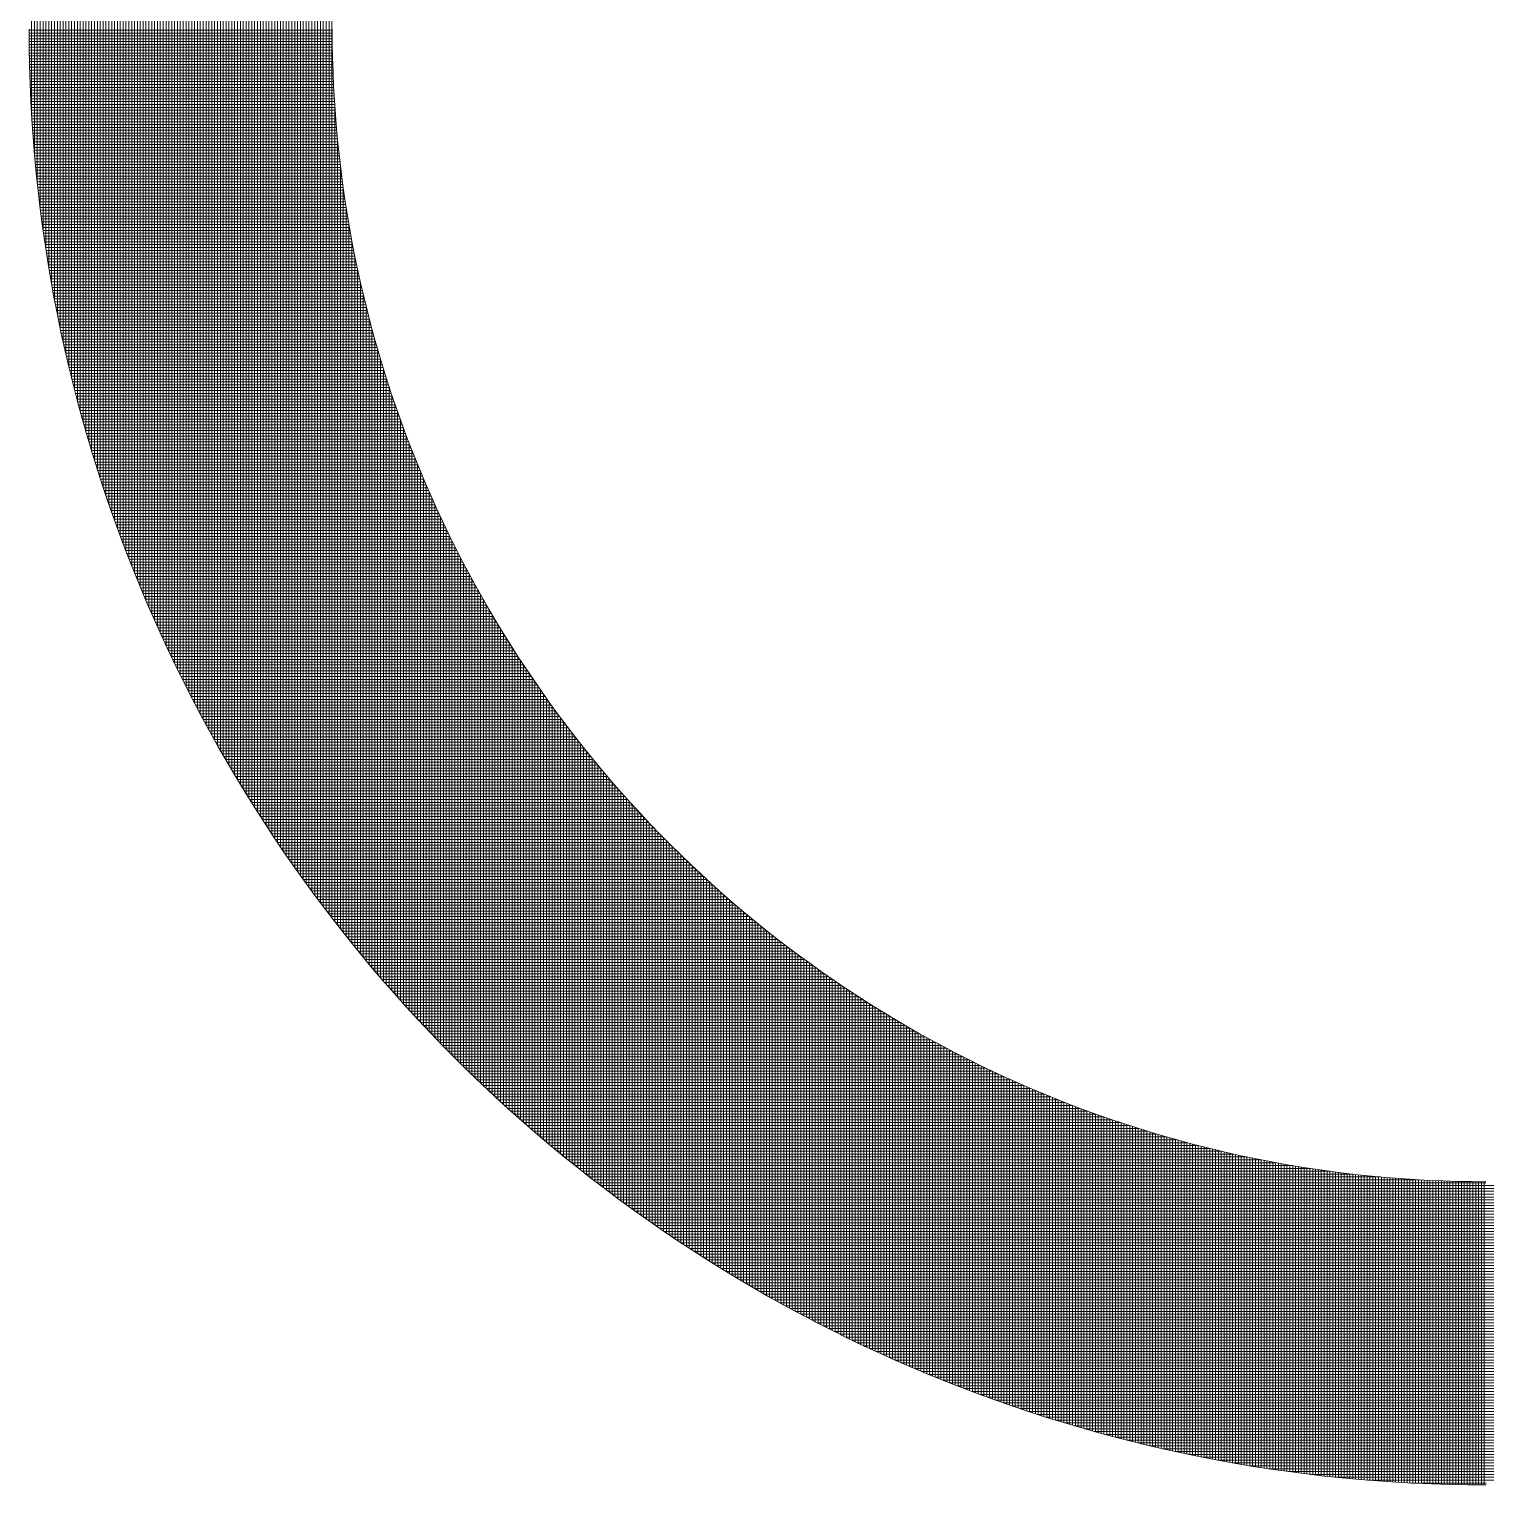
# Model space of a CAD drawing. Header units: inches. Extents: x -675 to 1187, y -924 to 1124.
# Drawn here: x -102.4 to -38.7, y -627.7 to -564.1 of the extents above; entities that cross this region are included whole.
import ezdxf

# ---------------------------------------------------------------- set-up
doc = ezdxf.new("R2010")
doc.units = ezdxf.units.IN
doc.header["$MEASUREMENT"] = 0
doc.layers.add('Base_dwg', color=8, linetype='Continuous', lineweight=9)
doc.layers.add('core and shell', color=50, linetype='Continuous', lineweight=9)

# ---------------------------------------------------------------- blocks, each defined once
blk = doc.blocks.new('Base_dwg-531197-Level 1 Copy 1')
at = {"layer": 'core and shell'}
for p, q in [((911.661, 359.831), (898.411, 359.831)), ((911.662, 359.706), (898.412, 359.706)), ((911.662, 359.581), (898.412, 359.581)), ((911.663, 359.456), (898.413, 359.456)), ((911.664, 359.331), (898.414, 359.331)), ((911.666, 359.206), (898.415, 359.206)), ((911.668, 359.081), (898.416, 359.081)), ((911.67, 358.956), (898.418, 358.956)), ((911.672, 358.831), (898.42, 358.831)), ((911.675, 358.706), (898.422, 358.706)), ((911.678, 358.581), (898.424, 358.581)), ((911.681, 358.456), (898.427, 358.456)), ((911.685, 358.331), (898.43, 358.331)), ((911.689, 358.206), (898.433, 358.206)), ((911.693, 358.081), (898.437, 358.081)), ((911.698, 357.956), (898.44, 357.956)), ((911.703, 357.831), (898.444, 357.831)), ((911.708, 357.706), (898.448, 357.706)), ((911.714, 357.581), (898.453, 357.581)), ((911.719, 357.456), (898.457, 357.456)), ((911.726, 357.331), (898.462, 357.331)), ((911.732, 357.206), (898.467, 357.206)), ((911.739, 357.081), (898.473, 357.081)), ((911.746, 356.956), (898.478, 356.956)), ((911.753, 356.831), (898.484, 356.831)), ((911.761, 356.706), (898.49, 356.706)), ((911.769, 356.581), (898.497, 356.581)), ((911.777, 356.456), (898.503, 356.456)), ((911.786, 356.331), (898.51, 356.331)), ((911.795, 356.206), (898.517, 356.206)), ((911.804, 356.081), (898.524, 356.081)), ((911.814, 355.956), (898.532, 355.956)), ((911.77, 320.869), (911.77, 356.564)), ((911.824, 355.831), (898.54, 355.831)), ((911.834, 355.706), (898.548, 355.706)), ((911.845, 355.581), (898.556, 355.581)), ((911.855, 355.456), (898.565, 355.456)), ((911.867, 355.331), (898.574, 355.331)), ((911.878, 355.206), (898.583, 355.206)), ((911.89, 355.081), (898.592, 355.081)), ((911.902, 354.956), (898.602, 354.956)), ((911.914, 354.831), (898.612, 354.831)), ((911.927, 354.706), (898.622, 354.706)), ((911.94, 354.581), (898.632, 354.581)), ((911.954, 354.456), (898.642, 354.456)), ((911.967, 354.331), (898.653, 354.331)), ((911.981, 354.206), (898.664, 354.206)), ((911.996, 354.081), (898.676, 354.081)), ((912.01, 353.956), (898.687, 353.956)), ((912.025, 353.831), (898.699, 353.831)), ((912.04, 353.706), (898.711, 353.706)), ((912.056, 353.581), (898.723, 353.581)), ((912.072, 353.456), (898.736, 353.456)), ((912.02, 320.549), (912.02, 353.872)), ((912.088, 353.331), (898.749, 353.331)), ((912.105, 353.206), (898.762, 353.206)), ((912.121, 353.081), (898.775, 353.081)), ((912.139, 352.956), (898.789, 352.956)), ((912.156, 352.831), (898.802, 352.831)), ((912.145, 320.39), (912.145, 352.909)), ((912.174, 352.706), (898.816, 352.706)), ((912.192, 352.581), (898.831, 352.581)), ((912.211, 352.456), (898.845, 352.456)), ((912.229, 352.331), (898.86, 352.331)), ((912.248, 352.206), (898.875, 352.206)), ((912.268, 352.081), (898.89, 352.081)), ((912.288, 351.956), (898.906, 351.956)), ((912.308, 351.831), (898.922, 351.831)), ((912.328, 351.706), (898.938, 351.706)), ((912.349, 351.581), (898.954, 351.581)), ((912.27, 320.233), (912.27, 352.066)), ((912.37, 351.456), (898.971, 351.456)), ((912.391, 351.331), (898.988, 351.331)), ((912.413, 351.206), (899.005, 351.206)), ((912.435, 351.081), (899.022, 351.081)), ((912.457, 350.956), (899.039, 350.956)), ((912.48, 350.831), (899.057, 350.831)), ((912.503, 350.706), (899.075, 350.706)), ((912.526, 350.581), (899.094, 350.581)), ((912.55, 350.456), (899.112, 350.456)), ((912.574, 350.331), (899.131, 350.331)), ((912.52, 319.921), (912.52, 350.612)), ((912.598, 350.206), (899.15, 350.206)), ((912.622, 350.081), (899.17, 350.081)), ((912.647, 349.956), (899.189, 349.956)), ((912.673, 349.831), (899.209, 349.831)), ((912.698, 349.706), (899.229, 349.706)), ((912.645, 319.767), (912.645, 349.967)), ((912.724, 349.581), (899.249, 349.581)), ((912.777, 349.331), (899.291, 349.331)), ((912.804, 349.206), (899.312, 349.206)), ((912.831, 349.081), (899.334, 349.081)), ((912.859, 348.956), (899.355, 348.956)), ((912.77, 319.613), (912.77, 349.363)), ((912.887, 348.831), (899.377, 348.831)), ((912.915, 348.706), (899.399, 348.706)), ((912.944, 348.581), (899.422, 348.581)), ((912.972, 348.456), (899.444, 348.456)), ((913.002, 348.331), (899.467, 348.331)), ((913.031, 348.206), (899.49, 348.206)), ((913.061, 348.081), (899.514, 348.081)), ((913.092, 347.956), (899.538, 347.956)), ((913.122, 347.831), (899.562, 347.831)), ((913.153, 347.706), (899.586, 347.706)), ((913.02, 319.309), (913.02, 348.253)), ((913.145, 319.159), (913.145, 347.738)), ((913.184, 347.581), (899.61, 347.581)), ((913.216, 347.456), (899.635, 347.456)), ((913.248, 347.331), (899.66, 347.331)), ((913.28, 347.206), (899.685, 347.206)), ((913.313, 347.081), (899.711, 347.081)), ((913.27, 319.009), (913.27, 347.245)), ((913.346, 346.956), (899.737, 346.956)), ((913.379, 346.831), (899.763, 346.831)), ((913.413, 346.706), (899.789, 346.706)), ((913.447, 346.581), (899.816, 346.581)), ((913.481, 346.456), (899.842, 346.456)), ((913.395, 318.86), (913.395, 346.772)), ((913.516, 346.331), (899.869, 346.331)), ((913.551, 346.206), (899.897, 346.206)), ((913.587, 346.081), (899.924, 346.081)), ((913.622, 345.956), (899.952, 345.956)), ((913.658, 345.831), (899.981, 345.831)), ((913.645, 318.566), (913.645, 345.877)), ((913.695, 345.706), (900.009, 345.706)), ((913.732, 345.581), (900.038, 345.581)), ((913.806, 345.331), (900.096, 345.331)), ((913.844, 345.206), (900.125, 345.206)), ((913.882, 345.081), (900.155, 345.081)), ((913.921, 344.956), (900.185, 344.956)), ((913.96, 344.831), (900.215, 344.831)), ((913.999, 344.706), (900.246, 344.706)), ((914.039, 344.581), (900.277, 344.581)), ((913.895, 318.275), (913.895, 345.04)), ((914.02, 318.13), (914.02, 344.64)), ((914.079, 344.456), (900.308, 344.456)), ((914.119, 344.331), (900.339, 344.331)), ((914.16, 344.206), (900.371, 344.206)), ((914.201, 344.081), (900.403, 344.081)), ((914.243, 343.956), (900.435, 343.956)), ((914.145, 317.987), (914.145, 344.252)), ((914.27, 317.845), (914.27, 343.874)), ((914.284, 343.831), (900.467, 343.831)), ((914.327, 343.706), (900.5, 343.706)), ((914.369, 343.581), (900.533, 343.581)), ((914.412, 343.456), (900.566, 343.456)), ((914.455, 343.331), (900.6, 343.331)), ((914.499, 343.206), (900.634, 343.206)), ((914.543, 343.081), (900.668, 343.081)), ((914.587, 342.956), (900.702, 342.956)), ((914.632, 342.831), (900.737, 342.831)), ((914.52, 317.562), (914.52, 343.146)), ((914.645, 317.422), (914.645, 342.795)), ((914.723, 342.581), (900.807, 342.581)), ((914.815, 342.331), (900.878, 342.331)), ((914.861, 342.206), (900.914, 342.206)), ((914.908, 342.081), (900.95, 342.081)), ((914.956, 341.956), (900.987, 341.956)), ((914.895, 317.145), (914.895, 342.116)), ((915.004, 341.831), (901.023, 341.831)), ((915.052, 341.706), (901.061, 341.706)), ((915.1, 341.581), (901.098, 341.581)), ((915.149, 341.456), (901.136, 341.456)), ((915.199, 341.331), (901.174, 341.331)), ((915.02, 317.007), (915.02, 341.788)), ((915.145, 316.871), (915.145, 341.467)), ((915.248, 341.206), (901.212, 341.206)), ((915.298, 341.081), (901.25, 341.081)), ((915.349, 340.956), (901.289, 340.956)), ((915.4, 340.831), (901.328, 340.831)), ((915.451, 340.706), (901.367, 340.706)), ((915.27, 316.735), (915.27, 341.151)), ((915.395, 316.6), (915.395, 340.842)), ((915.502, 340.581), (901.407, 340.581)), ((915.554, 340.456), (901.447, 340.456)), ((915.607, 340.331), (901.487, 340.331)), ((915.66, 340.206), (901.528, 340.206)), ((915.713, 340.081), (901.568, 340.081)), ((915.52, 316.465), (915.52, 340.538)), ((915.767, 339.956), (901.61, 339.956)), ((915.821, 339.831), (901.651, 339.831)), ((915.875, 339.706), (901.693, 339.706)), ((915.93, 339.581), (901.734, 339.581)), ((915.985, 339.456), (901.777, 339.456)), ((915.77, 316.199), (915.77, 339.948)), ((915.895, 316.067), (915.895, 339.66)), ((916.041, 339.331), (901.819, 339.331)), ((916.097, 339.206), (901.862, 339.206)), ((916.153, 339.081), (901.905, 339.081)), ((916.21, 338.956), (901.948, 338.956)), ((916.267, 338.831), (901.992, 338.831)), ((916.02, 315.936), (916.02, 339.377)), ((916.145, 315.805), (916.145, 339.099)), ((916.27, 315.675), (916.27, 338.825)), ((916.325, 338.706), (902.036, 338.706)), ((916.383, 338.581), (902.08, 338.581)), ((916.441, 338.456), (902.125, 338.456)), ((916.5, 338.331), (902.17, 338.331)), ((916.56, 338.206), (902.215, 338.206)), ((916.395, 315.546), (916.395, 338.555)), ((916.52, 315.418), (916.52, 338.29)), ((916.62, 338.081), (902.26, 338.081)), ((916.68, 337.956), (902.306, 337.956)), ((916.74, 337.831), (902.352, 337.831)), ((916.801, 337.706), (902.398, 337.706)), ((916.863, 337.581), (902.445, 337.581)), ((916.645, 315.29), (916.645, 338.028)), ((916.77, 315.163), (916.77, 337.77)), ((916.895, 315.037), (916.895, 337.516)), ((916.925, 337.456), (902.492, 337.456)), ((916.987, 337.331), (902.539, 337.331)), ((917.05, 337.206), (902.587, 337.206)), ((917.113, 337.081), (902.634, 337.081)), ((917.177, 336.956), (902.682, 336.956)), ((917.02, 314.912), (917.02, 337.265)), ((917.145, 314.787), (917.145, 337.018)), ((917.241, 336.831), (902.731, 336.831)), ((917.305, 336.706), (902.78, 336.706)), ((917.37, 336.581), (902.829, 336.581)), ((917.436, 336.456), (902.878, 336.456)), ((917.502, 336.331), (902.928, 336.331)), ((917.27, 314.663), (917.27, 336.774)), ((917.395, 314.539), (917.395, 336.534)), ((917.52, 314.417), (917.52, 336.296)), ((917.568, 336.206), (902.978, 336.206)), ((917.635, 336.081), (903.028, 336.081)), ((917.702, 335.956), (903.078, 335.956)), ((917.838, 335.706), (903.18, 335.706)), ((917.906, 335.581), (903.232, 335.581)), ((917.645, 314.295), (917.645, 336.062)), ((917.895, 314.052), (917.895, 335.601)), ((917.975, 335.456), (903.284, 335.456)), ((918.045, 335.331), (903.336, 335.331)), ((918.115, 335.206), (903.388, 335.206)), ((918.185, 335.081), (903.441, 335.081)), ((918.256, 334.956), (903.494, 334.956)), ((918.02, 313.932), (918.02, 335.375)), ((918.145, 313.813), (918.145, 335.152)), ((918.327, 334.831), (903.547, 334.831)), ((918.399, 334.706), (903.601, 334.706)), ((918.472, 334.581), (903.655, 334.581)), ((918.544, 334.456), (903.709, 334.456)), ((918.618, 334.331), (903.764, 334.331)), ((918.27, 313.694), (918.27, 334.932)), ((918.692, 334.206), (903.819, 334.206)), ((918.766, 334.081), (903.874, 334.081)), ((918.841, 333.956), (903.93, 333.956)), ((918.916, 333.831), (903.986, 333.831)), ((918.992, 333.706), (904.042, 333.706)), ((918.645, 313.342), (918.645, 334.285)), ((918.77, 313.225), (918.77, 334.074)), ((918.895, 313.11), (918.895, 333.866)), ((919.068, 333.581), (904.098, 333.581)), ((919.222, 333.331), (904.213, 333.331)), ((919.378, 333.081), (904.328, 333.081)), ((919.02, 312.995), (919.02, 333.659)), ((919.27, 312.766), (919.27, 333.253)), ((919.395, 312.653), (919.395, 333.054)), ((919.457, 332.956), (904.386, 332.956)), ((919.536, 332.831), (904.445, 332.831)), ((919.616, 332.706), (904.504, 332.706)), ((919.696, 332.581), (904.563, 332.581)), ((919.777, 332.456), (904.622, 332.456)), ((919.52, 312.541), (919.52, 332.856)), ((919.645, 312.429), (919.645, 332.66)), ((919.77, 312.317), (919.77, 332.467)), ((919.858, 332.331), (904.682, 332.331)), ((919.94, 332.206), (904.742, 332.206)), ((920.105, 331.956), (904.864, 331.956)), ((920.189, 331.831), (904.925, 331.831)), ((920.145, 311.987), (920.145, 331.897)), ((920.358, 331.581), (905.048, 331.581)), ((920.443, 331.456), (905.111, 331.456)), ((920.528, 331.331), (905.173, 331.331)), ((920.615, 331.206), (905.236, 331.206)), ((920.395, 311.769), (920.395, 331.526)), ((920.52, 311.661), (920.52, 331.343)), ((920.645, 311.554), (920.645, 331.162)), ((920.701, 331.081), (905.299, 331.081)), ((920.789, 330.956), (905.363, 330.956)), ((920.877, 330.831), (905.427, 330.831)), ((920.965, 330.706), (905.491, 330.706)), ((921.054, 330.581), (905.556, 330.581)), ((920.77, 311.447), (920.77, 330.983)), ((920.895, 311.341), (920.895, 330.805)), ((921.02, 311.235), (921.02, 330.629)), ((921.234, 330.331), (905.686, 330.331)), ((921.325, 330.206), (905.752, 330.206)), ((921.416, 330.081), (905.818, 330.081)), ((921.508, 329.956), (905.885, 329.956)), ((921.27, 311.025), (921.27, 330.282)), ((921.395, 310.921), (921.395, 330.11)), ((921.52, 310.818), (921.52, 329.94)), ((921.601, 329.831), (905.951, 329.831)), ((921.788, 329.581), (906.086, 329.581)), ((921.882, 329.456), (906.154, 329.456)), ((921.977, 329.331), (906.222, 329.331)), ((921.645, 310.715), (921.645, 329.772)), ((921.77, 310.613), (921.77, 329.605)), ((921.895, 310.511), (921.895, 329.439)), ((922.02, 310.409), (922.02, 329.275)), ((922.073, 329.206), (906.291, 329.206)), ((922.169, 329.081), (906.36, 329.081)), ((922.363, 328.831), (906.499, 328.831)), ((922.462, 328.706), (906.569, 328.706)), ((922.56, 328.581), (906.639, 328.581)), ((922.145, 310.308), (922.145, 329.112)), ((922.395, 310.108), (922.395, 328.791)), ((922.52, 310.009), (922.52, 328.632)), ((922.66, 328.456), (906.71, 328.456)), ((922.76, 328.331), (906.781, 328.331)), ((922.86, 328.206), (906.853, 328.206)), ((922.962, 328.081), (906.924, 328.081)), ((923.064, 327.956), (906.997, 327.956)), ((922.645, 309.91), (922.645, 328.475)), ((922.77, 309.812), (922.77, 328.318)), ((922.895, 309.714), (922.895, 328.163)), ((923.02, 309.617), (923.02, 328.01)), ((923.167, 327.831), (907.069, 327.831)), ((923.374, 327.581), (907.216, 327.581)), ((923.479, 327.456), (907.29, 327.456)), ((923.584, 327.331), (907.364, 327.331)), ((923.145, 309.52), (923.145, 327.857)), ((923.52, 309.233), (923.52, 327.407)), ((923.69, 327.206), (907.439, 327.206)), ((923.797, 327.081), (907.514, 327.081)), ((923.905, 326.956), (907.589, 326.956)), ((924.013, 326.831), (907.665, 326.831)), ((924.122, 326.706), (907.741, 326.706)), ((923.645, 309.138), (923.645, 327.259)), ((923.77, 309.043), (923.77, 327.113)), ((923.895, 308.949), (923.895, 326.967)), ((924.02, 308.856), (924.02, 326.823)), ((924.145, 308.763), (924.145, 326.68)), ((924.232, 326.581), (907.817, 326.581)), ((924.453, 326.331), (907.972, 326.331)), ((924.565, 326.206), (908.05, 326.206)), ((924.678, 326.081), (908.128, 326.081)), ((924.27, 308.671), (924.27, 326.538)), ((924.52, 308.487), (924.52, 326.257)), ((924.645, 308.396), (924.645, 326.118)), ((924.792, 325.956), (908.206, 325.956)), ((924.906, 325.831), (908.285, 325.831)), ((925.137, 325.581), (908.444, 325.581)), ((925.253, 325.456), (908.525, 325.456)), ((924.77, 308.306), (924.77, 325.98)), ((924.895, 308.216), (924.895, 325.843)), ((925.145, 308.037), (925.145, 325.572)), ((925.27, 307.948), (925.27, 325.438)), ((925.37, 325.331), (908.605, 325.331)), ((925.489, 325.206), (908.686, 325.206)), ((925.727, 324.956), (908.849, 324.956)), ((925.848, 324.831), (908.932, 324.831)), ((925.395, 307.86), (925.395, 325.305)), ((925.52, 307.772), (925.52, 325.173)), ((925.645, 307.685), (925.645, 325.042)), ((925.77, 307.598), (925.77, 324.912)), ((925.895, 307.511), (925.895, 324.783)), ((925.969, 324.706), (909.014, 324.706)), ((926.092, 324.581), (909.098, 324.581)), ((926.215, 324.456), (909.181, 324.456)), ((926.339, 324.331), (909.265, 324.331)), ((926.464, 324.206), (909.35, 324.206)), ((926.02, 307.425), (926.02, 324.654)), ((926.145, 307.339), (926.145, 324.527)), ((926.27, 307.254), (926.27, 324.401)), ((926.395, 307.17), (926.395, 324.275)), ((926.59, 324.081), (909.434, 324.081)), ((926.844, 323.831), (909.605, 323.831)), ((926.972, 323.706), (909.692, 323.706)), ((927.102, 323.581), (909.778, 323.581)), ((926.645, 307.001), (926.645, 324.026)), ((926.77, 306.918), (926.77, 323.903)), ((927.02, 306.752), (927.02, 323.66)), ((927.145, 306.67), (927.145, 323.54)), ((927.232, 323.456), (909.865, 323.456)), ((927.363, 323.331), (909.953, 323.331)), ((927.496, 323.206), (910.041, 323.206)), ((927.629, 323.081), (910.129, 323.081)), ((927.763, 322.956), (910.218, 322.956)), ((927.27, 306.588), (927.27, 323.42)), ((927.395, 306.507), (927.395, 323.301)), ((927.52, 306.426), (927.52, 323.183)), ((927.645, 306.346), (927.645, 323.066)), ((927.77, 306.265), (927.77, 322.95)), ((928.171, 322.581), (910.487, 322.581)), ((928.31, 322.456), (910.578, 322.456)), ((928.449, 322.331), (910.669, 322.331)), ((928.589, 322.206), (910.76, 322.206)), ((928.02, 306.106), (928.02, 322.719)), ((928.145, 306.028), (928.145, 322.605)), ((928.27, 305.949), (928.27, 322.492)), ((928.395, 305.871), (928.395, 322.379)), ((928.52, 305.793), (928.52, 322.268)), ((928.73, 322.081), (910.852, 322.081)), ((928.873, 321.956), (910.945, 321.956)), ((929.161, 321.706), (911.131, 321.706)), ((929.306, 321.581), (911.225, 321.581)), ((928.645, 305.716), (928.645, 322.157)), ((928.77, 305.639), (928.77, 322.046)), ((928.895, 305.563), (928.895, 321.937)), ((929.145, 305.411), (929.145, 321.72)), ((929.27, 305.336), (929.27, 321.612)), ((929.453, 321.456), (911.32, 321.456)), ((929.601, 321.331), (911.415, 321.331)), ((929.75, 321.206), (911.51, 321.206)), ((930.052, 320.956), (911.703, 320.956)), ((929.395, 305.261), (929.395, 321.506)), ((929.52, 305.186), (929.52, 321.4)), ((929.645, 305.112), (929.645, 321.294)), ((929.77, 305.038), (929.77, 321.19)), ((930.02, 304.892), (930.02, 320.983)), ((930.205, 320.831), (911.799, 320.831)), ((930.514, 320.581), (911.995, 320.581)), ((930.67, 320.456), (912.093, 320.456)), ((930.828, 320.331), (912.192, 320.331)), ((930.145, 304.82), (930.145, 320.88)), ((930.27, 304.747), (930.27, 320.778)), ((930.395, 304.675), (930.395, 320.677)), ((930.52, 304.604), (930.52, 320.576)), ((930.645, 304.533), (930.645, 320.476)), ((930.77, 304.462), (930.77, 320.377)), ((930.987, 320.206), (912.291, 320.206)), ((931.309, 319.956), (912.492, 319.956)), ((931.472, 319.831), (912.593, 319.831)), ((931.637, 319.706), (912.694, 319.706)), ((930.895, 304.392), (930.895, 320.279)), ((931.02, 304.322), (931.02, 320.181)), ((931.27, 304.183), (931.27, 319.986)), ((931.395, 304.114), (931.395, 319.89)), ((931.52, 304.046), (931.52, 319.795)), ((931.645, 303.977), (931.645, 319.7)), ((931.803, 319.581), (912.796, 319.581)), ((932.139, 319.331), (913.002, 319.331)), ((932.309, 319.206), (913.106, 319.206)), ((932.481, 319.081), (913.21, 319.081)), ((931.77, 303.91), (931.77, 319.606)), ((931.895, 303.842), (931.895, 319.512)), ((932.02, 303.775), (932.02, 319.419)), ((932.27, 303.642), (932.27, 319.235)), ((932.395, 303.576), (932.395, 319.144)), ((932.52, 303.511), (932.52, 319.053)), ((932.654, 318.956), (913.314, 318.956)), ((932.829, 318.831), (913.42, 318.831)), ((933.184, 318.581), (913.632, 318.581)), ((933.363, 318.456), (913.739, 318.456)), ((932.645, 303.445), (932.645, 318.963)), ((932.77, 303.38), (932.77, 318.873)), ((932.895, 303.316), (932.895, 318.784)), ((933.02, 303.252), (933.02, 318.696)), ((933.145, 303.188), (933.145, 318.608)), ((933.27, 303.124), (933.27, 318.521)), ((933.395, 303.061), (933.395, 318.434)), ((933.545, 318.331), (913.846, 318.331)), ((933.728, 318.206), (913.954, 318.206)), ((933.913, 318.081), (914.063, 318.081)), ((934.099, 317.956), (914.172, 317.956)), ((934.288, 317.831), (914.282, 317.831)), ((933.52, 302.998), (933.52, 318.348)), ((933.645, 302.936), (933.645, 318.263)), ((933.77, 302.873), (933.77, 318.178)), ((933.895, 302.812), (933.895, 318.093)), ((934.02, 302.75), (934.02, 318.009)), ((934.145, 302.689), (934.145, 317.926)), ((934.27, 302.628), (934.27, 317.843)), ((934.395, 302.568), (934.395, 317.761)), ((934.67, 317.581), (914.503, 317.581)), ((934.864, 317.456), (914.615, 317.456)), ((935.061, 317.331), (914.727, 317.331)), ((935.259, 317.206), (914.84, 317.206)), ((934.52, 302.508), (934.52, 317.679)), ((934.645, 302.448), (934.645, 317.598)), ((934.77, 302.388), (934.77, 317.517)), ((935.02, 302.27), (935.02, 317.357)), ((935.145, 302.212), (935.145, 317.278)), ((935.27, 302.154), (935.27, 317.199)), ((935.395, 302.096), (935.395, 317.121)), ((935.459, 317.081), (914.953, 317.081)), ((935.661, 316.956), (915.067, 316.956)), ((935.866, 316.831), (915.181, 316.831)), ((936.073, 316.706), (915.296, 316.706)), ((936.281, 316.581), (915.412, 316.581)), ((935.52, 302.039), (935.52, 317.043)), ((935.645, 301.981), (935.645, 316.966)), ((935.77, 301.925), (935.77, 316.89)), ((935.895, 301.868), (935.895, 316.814)), ((936.02, 301.812), (936.02, 316.738)), ((936.145, 301.756), (936.145, 316.663)), ((936.27, 301.701), (936.27, 316.588)), ((936.395, 301.645), (936.395, 316.514)), ((936.493, 316.456), (915.529, 316.456)), ((936.923, 316.206), (915.763, 316.206)), ((937.362, 315.956), (916, 315.956)), ((936.52, 301.591), (936.52, 316.44)), ((936.645, 301.536), (936.645, 316.367)), ((936.77, 301.482), (936.77, 316.294)), ((936.895, 301.428), (936.895, 316.222)), ((937.02, 301.374), (937.02, 316.15)), ((937.27, 301.268), (937.27, 316.008)), ((937.395, 301.215), (937.395, 315.938)), ((937.52, 301.163), (937.52, 315.868)), ((937.586, 315.831), (916.12, 315.831)), ((937.813, 315.706), (916.24, 315.706)), ((938.042, 315.581), (916.361, 315.581)), ((938.509, 315.331), (916.605, 315.331)), ((938.748, 315.206), (916.728, 315.206)), ((937.645, 301.111), (937.645, 315.799)), ((937.77, 301.059), (937.77, 315.73)), ((937.895, 301.008), (937.895, 315.661)), ((938.145, 300.906), (938.145, 315.526)), ((938.395, 300.805), (938.395, 315.392)), ((938.52, 300.755), (938.52, 315.326)), ((938.989, 315.081), (916.851, 315.081)), ((939.234, 314.956), (916.976, 314.956)), ((939.481, 314.831), (917.101, 314.831)), ((939.733, 314.706), (917.226, 314.706)), ((939.988, 314.581), (917.353, 314.581)), ((938.77, 300.656), (938.77, 315.195)), ((938.895, 300.607), (938.895, 315.13)), ((939.02, 300.559), (939.02, 315.065)), ((939.145, 300.51), (939.145, 315.001)), ((939.27, 300.462), (939.27, 314.938)), ((939.395, 300.415), (939.395, 314.875)), ((939.52, 300.367), (939.52, 314.812)), ((939.645, 300.32), (939.645, 314.75)), ((939.77, 300.273), (939.77, 314.688)), ((939.895, 300.227), (939.895, 314.627)), ((940.02, 300.18), (940.02, 314.566)), ((940.246, 314.456), (917.48, 314.456)), ((940.509, 314.331), (917.607, 314.331)), ((941.046, 314.081), (917.865, 314.081)), ((941.321, 313.956), (917.995, 313.956)), ((940.145, 300.134), (940.145, 314.505)), ((940.27, 300.089), (940.27, 314.445)), ((940.395, 300.043), (940.395, 314.385)), ((940.52, 299.998), (940.52, 314.326)), ((940.645, 299.954), (940.645, 314.267)), ((940.895, 299.865), (940.895, 314.151)), ((941.02, 299.821), (941.02, 314.093)), ((941.145, 299.777), (941.145, 314.036)), ((941.27, 299.734), (941.27, 313.979)), ((941.6, 313.831), (918.126, 313.831)), ((941.884, 313.706), (918.257, 313.706)), ((941.395, 299.691), (941.395, 313.923)), ((941.52, 299.648), (941.52, 313.867)), ((941.645, 299.606), (941.645, 313.811)), ((941.77, 299.564), (941.77, 313.756)), ((941.895, 299.522), (941.895, 313.702)), ((942.02, 299.48), (942.02, 313.647)), ((942.145, 299.439), (942.145, 313.593)), ((942.27, 299.398), (942.27, 313.54)), ((942.395, 299.357), (942.395, 313.487)), ((942.52, 299.317), (942.52, 313.434)), ((942.645, 299.277), (942.645, 313.382)), ((943.071, 313.206), (918.791, 313.206)), ((943.381, 313.081), (918.926, 313.081)), ((943.698, 312.956), (919.062, 312.956)), ((944.351, 312.706), (919.337, 312.706)), ((942.895, 299.197), (942.895, 313.278)), ((943.02, 299.158), (943.02, 313.227)), ((943.145, 299.119), (943.145, 313.176)), ((943.395, 299.042), (943.395, 313.076)), ((943.52, 299.004), (943.52, 313.026)), ((943.645, 298.966), (943.645, 312.977)), ((943.77, 298.928), (943.77, 312.928)), ((943.895, 298.891), (943.895, 312.88)), ((944.145, 298.817), (944.145, 312.784)), ((944.27, 298.781), (944.27, 312.737)), ((944.395, 298.744), (944.395, 312.69)), ((944.688, 312.581), (919.475, 312.581)), ((945.033, 312.456), (919.614, 312.456)), ((945.385, 312.331), (919.754, 312.331)), ((946.117, 312.081), (920.037, 312.081)), ((944.52, 298.709), (944.52, 312.643)), ((944.645, 298.673), (944.645, 312.597)), ((944.77, 298.638), (944.77, 312.551)), ((944.895, 298.602), (944.895, 312.506)), ((945.02, 298.568), (945.02, 312.461)), ((945.145, 298.533), (945.145, 312.416)), ((945.27, 298.499), (945.27, 312.372)), ((945.395, 298.465), (945.395, 312.328)), ((945.52, 298.431), (945.52, 312.284)), ((945.645, 298.398), (945.645, 312.241)), ((945.77, 298.364), (945.77, 312.198)), ((946.02, 298.299), (946.02, 312.114)), ((946.145, 298.266), (946.145, 312.072)), ((946.27, 298.234), (946.27, 312.031)), ((946.498, 311.956), (920.18, 311.956)), ((946.888, 311.831), (920.323, 311.831)), ((947.291, 311.706), (920.468, 311.706)), ((947.705, 311.581), (920.613, 311.581)), ((948.134, 311.456), (920.759, 311.456)), ((946.395, 298.202), (946.395, 311.99)), ((946.52, 298.171), (946.52, 311.949)), ((946.645, 298.14), (946.645, 311.909)), ((946.77, 298.109), (946.77, 311.869)), ((946.895, 298.078), (946.895, 311.829)), ((947.02, 298.047), (947.02, 311.79)), ((947.145, 298.017), (947.145, 311.751)), ((947.27, 297.987), (947.27, 311.713)), ((947.52, 297.928), (947.52, 311.637)), ((947.645, 297.899), (947.645, 311.599)), ((947.77, 297.87), (947.77, 311.562)), ((947.895, 297.841), (947.895, 311.525)), ((948.02, 297.813), (948.02, 311.489)), ((948.145, 297.785), (948.145, 311.453)), ((948.27, 297.757), (948.27, 311.417)), ((948.395, 297.729), (948.395, 311.382)), ((948.577, 311.331), (920.906, 311.331)), ((949.036, 311.206), (921.054, 311.206)), ((949.513, 311.081), (921.203, 311.081)), ((950.011, 310.956), (921.353, 310.956)), ((950.531, 310.831), (921.504, 310.831)), ((948.52, 297.702), (948.52, 311.347)), ((948.645, 297.675), (948.645, 311.312)), ((948.77, 297.648), (948.77, 311.278)), ((948.895, 297.622), (948.895, 311.244)), ((949.02, 297.596), (949.02, 311.211)), ((949.145, 297.57), (949.145, 311.177)), ((949.27, 297.544), (949.27, 311.144)), ((949.395, 297.518), (949.395, 311.112)), ((949.52, 297.493), (949.52, 311.08)), ((949.645, 297.468), (949.645, 311.048)), ((949.77, 297.444), (949.77, 311.016)), ((949.895, 297.419), (949.895, 310.985)), ((950.02, 297.395), (950.02, 310.954)), ((950.145, 297.371), (950.145, 310.924)), ((950.27, 297.347), (950.27, 310.893)), ((950.395, 297.324), (950.395, 310.863)), ((950.52, 297.301), (950.52, 310.834)), ((950.645, 297.278), (950.645, 310.805)), ((950.77, 297.255), (950.77, 310.776)), ((950.895, 297.233), (950.895, 310.747)), ((951.078, 310.706), (921.656, 310.706)), ((951.654, 310.581), (921.808, 310.581)), ((952.922, 310.331), (922.117, 310.331)), ((951.02, 297.211), (951.02, 310.719)), ((951.145, 297.189), (951.145, 310.691)), ((951.27, 297.167), (951.27, 310.664)), ((951.395, 297.146), (951.395, 310.637)), ((951.52, 297.125), (951.52, 310.61)), ((951.645, 297.104), (951.645, 310.583)), ((951.77, 297.084), (951.77, 310.557)), ((951.895, 297.063), (951.895, 310.531)), ((952.02, 297.043), (952.02, 310.506)), ((952.145, 297.023), (952.145, 310.481)), ((952.395, 296.985), (952.395, 310.431)), ((952.52, 296.966), (952.52, 310.407)), ((952.645, 296.947), (952.645, 310.383)), ((952.77, 296.928), (952.77, 310.359)), ((952.895, 296.91), (952.895, 310.336)), ((953.02, 296.892), (953.02, 310.313)), ((953.145, 296.874), (953.145, 310.291)), ((953.27, 296.857), (953.27, 310.269)), ((953.395, 296.839), (953.395, 310.247)), ((953.52, 296.822), (953.52, 310.225)), ((953.645, 296.806), (953.645, 310.204)), ((953.77, 296.789), (953.77, 310.183)), ((953.895, 296.773), (953.895, 310.162)), ((954.02, 296.757), (954.02, 310.142)), ((954.145, 296.741), (954.145, 310.122)), ((954.405, 310.081), (922.429, 310.081)), ((957.48, 309.706), (922.905, 309.706)), ((959.173, 309.581), (923.066, 309.581)), ((954.27, 296.726), (954.27, 310.102)), ((954.395, 296.71), (954.395, 310.083)), ((954.52, 296.695), (954.52, 310.064)), ((954.645, 296.681), (954.645, 310.045)), ((954.77, 296.666), (954.77, 310.027)), ((954.895, 296.652), (954.895, 310.009)), ((955.02, 296.638), (955.02, 309.991)), ((955.145, 296.624), (955.145, 309.974)), ((955.395, 296.597), (955.395, 309.94)), ((955.52, 296.584), (955.52, 309.923)), ((955.645, 296.572), (955.645, 309.907)), ((955.77, 296.559), (955.77, 309.891)), ((955.895, 296.547), (955.895, 309.876)), ((956.02, 296.535), (956.02, 309.86)), ((956.145, 296.523), (956.145, 309.846)), ((956.395, 296.501), (956.395, 309.817)), ((956.52, 296.49), (956.52, 309.803)), ((956.645, 296.479), (956.645, 309.789)), ((956.77, 296.468), (956.77, 309.776)), ((956.895, 296.458), (956.895, 309.763)), ((957.02, 296.448), (957.02, 309.75)), ((957.145, 296.438), (957.145, 309.738)), ((957.27, 296.429), (957.27, 309.726)), ((957.395, 296.419), (957.395, 309.714)), ((957.52, 296.41), (957.52, 309.703)), ((957.645, 296.402), (957.645, 309.692)), ((957.77, 296.393), (957.77, 309.681)), ((957.895, 296.385), (957.895, 309.67)), ((958.02, 296.377), (958.02, 309.66)), ((958.145, 296.369), (958.145, 309.65)), ((958.27, 296.362), (958.27, 309.641)), ((958.395, 296.354), (958.395, 309.632)), ((958.52, 296.347), (958.52, 309.623)), ((958.645, 296.34), (958.645, 309.614)), ((958.77, 296.334), (958.77, 309.606)), ((958.895, 296.328), (958.895, 309.598)), ((959.02, 296.321), (959.02, 309.59)), ((959.145, 296.316), (959.145, 309.583)), ((959.27, 296.31), (959.27, 309.576)), ((959.395, 296.305), (959.395, 309.569)), ((959.52, 296.3), (959.52, 309.563)), ((959.645, 296.295), (959.645, 309.557)), ((959.77, 296.29), (959.77, 309.551)), ((959.895, 296.286), (959.895, 309.545)), ((960.02, 296.282), (960.02, 309.54)), ((960.145, 296.278), (960.145, 309.535)), ((960.27, 296.274), (960.27, 309.531)), ((960.395, 296.271), (960.395, 309.527)), ((960.52, 296.268), (960.52, 309.523)), ((960.645, 296.265), (960.645, 309.519)), ((960.77, 296.263), (960.77, 309.516)), ((960.895, 296.26), (960.895, 309.513)), ((961.02, 296.258), (961.02, 309.51)), ((961.145, 296.256), (961.145, 309.508)), ((961.27, 296.255), (961.27, 309.506)), ((961.395, 296.253), (961.395, 309.504)), ((961.52, 296.252), (961.52, 309.503)), ((961.645, 296.251), (961.645, 309.501)), ((961.77, 296.251), (961.77, 309.501)), ((961.895, 296.25), (961.895, 309.5)), ((962.02, 296.25), (962.02, 309.5)), ((962.085, 309.456), (923.228, 309.456)), ((962.098, 296.331), (958.818, 296.331))]:
    blk.add_line(p, q, dxfattribs=at)
at = {"layer": 'core and shell', "flags": 128}
for points in [[(898.52, 356.153), (898.52, 359.875), (898.52, 451.25)], [(898.645, 354.424), (898.645, 359.875), (898.645, 451.25)], [(898.77, 353.126), (898.77, 359.875), (898.77, 451.25)], [(898.895, 352.042), (898.895, 359.875), (898.895, 451.25)], [(899.02, 351.093), (899.02, 359.875), (899.02, 451.25)], [(899.145, 350.239), (899.145, 359.875), (899.145, 451.25)], [(912.75, 349.456), (899.27, 349.456), (899.27, 359.875), (899.27, 451.25)], [(899.395, 348.729), (899.395, 359.875), (899.395, 451.25)], [(899.52, 348.048), (899.52, 359.875), (899.52, 451.25)], [(899.645, 347.405), (899.645, 359.875), (899.645, 451.25)], [(899.77, 346.795), (899.77, 359.875), (899.77, 451.25)], [(899.895, 346.214), (899.895, 359.875), (899.895, 451.25)], [(900.02, 345.657), (900.02, 359.875), (900.02, 451.25)], [(900.145, 345.122), (900.145, 359.875), (900.145, 451.25)], [(900.27, 344.607), (900.27, 359.875), (900.27, 451.25)], [(900.395, 344.11), (900.395, 359.875), (900.395, 451.25)], [(900.52, 343.629), (900.52, 359.875), (900.52, 451.25)], [(900.645, 343.163), (900.645, 359.875), (900.645, 451.25)], [(914.677, 342.706), (900.77, 342.706), (900.77, 359.875), (900.77, 451.25)], [(900.895, 342.271), (900.895, 359.875), (900.895, 451.25)], [(901.02, 341.842), (901.02, 359.875), (901.02, 451.25)], [(901.145, 341.424), (901.145, 359.875), (901.145, 451.25)], [(901.27, 341.017), (901.27, 359.875), (901.27, 451.25)], [(901.395, 340.619), (901.395, 359.875), (901.395, 451.25)], [(901.52, 340.229), (901.52, 359.875), (901.52, 451.25)], [(901.645, 339.848), (901.645, 359.875), (901.645, 451.25)], [(901.77, 339.475), (901.77, 359.875), (901.77, 451.25)], [(901.895, 339.11), (901.895, 359.875), (901.895, 451.25)], [(902.02, 338.751), (902.02, 359.875), (902.02, 451.25)], [(902.145, 338.399), (902.145, 359.875), (902.145, 451.25)], [(902.27, 338.054), (902.27, 359.875), (902.27, 451.25)], [(902.395, 337.714), (902.395, 359.875), (902.395, 451.25)], [(902.52, 337.381), (902.52, 359.875), (902.52, 451.25)], [(902.645, 337.053), (902.645, 359.875), (902.645, 451.25)], [(902.77, 336.73), (902.77, 359.875), (902.77, 451.25)], [(902.895, 336.413), (902.895, 359.875), (902.895, 451.25)], [(903.02, 336.1), (903.02, 359.875), (903.02, 451.25)], [(903.145, 335.792), (903.145, 359.875), (903.145, 451.25)], [(903.27, 335.489), (903.27, 359.875), (903.27, 451.25)], [(903.395, 335.19), (903.395, 359.875), (903.395, 451.25)], [(903.52, 334.895), (903.52, 359.875), (903.52, 451.25)], [(903.645, 334.604), (903.645, 359.875), (903.645, 451.25)], [(903.77, 334.317), (903.77, 359.875), (903.77, 451.25)], [(903.895, 334.034), (903.895, 359.875), (903.895, 451.25)], [(904.02, 333.754), (904.02, 359.875), (904.02, 451.25)], [(904.145, 333.479), (904.145, 359.875), (904.145, 451.25)], [(919.3, 333.206), (904.27, 333.206), (904.27, 359.875), (904.27, 451.25)], [(904.395, 332.937), (904.395, 359.875), (904.395, 451.25)], [(904.52, 332.671), (904.52, 359.875), (904.52, 451.25)], [(904.645, 332.408), (904.645, 359.875), (904.645, 451.25)], [(904.77, 332.149), (904.77, 359.875), (904.77, 451.25)], [(904.895, 331.892), (904.895, 359.875), (904.895, 451.25)], [(905.02, 331.638), (905.02, 359.875), (905.02, 451.25)], [(905.145, 331.387), (905.145, 359.875), (905.145, 451.25)], [(905.27, 331.139), (905.27, 359.875), (905.27, 451.25)], [(905.395, 330.893), (905.395, 359.875), (905.395, 451.25)], [(905.52, 330.65), (905.52, 359.875), (905.52, 451.25)], [(905.645, 330.41), (905.645, 359.875), (905.645, 451.25)], [(905.77, 330.172), (905.77, 359.875), (905.77, 451.25)], [(905.895, 329.936), (905.895, 359.875), (905.895, 451.25)], [(921.694, 329.706), (906.02, 329.706), (906.02, 359.875), (906.02, 451.25)], [(906.145, 329.472), (906.145, 359.875), (906.145, 451.25)], [(906.27, 329.243), (906.27, 359.875), (906.27, 451.25)], [(906.395, 329.017), (906.395, 359.875), (906.395, 451.25)], [(906.52, 328.793), (906.52, 359.875), (906.52, 451.25)], [(906.645, 328.57), (906.645, 359.875), (906.645, 451.25)], [(906.77, 328.35), (906.77, 359.875), (906.77, 451.25)], [(906.895, 328.132), (906.895, 359.875), (906.895, 451.25)], [(907.02, 327.916), (907.02, 359.875), (907.02, 451.25)], [(923.27, 309.424), (923.27, 327.706), (907.143, 327.706), (907.143, 359.875), (907.143, 451.25)], [(907.27, 327.489), (907.27, 359.875), (907.27, 451.25)], [(907.395, 327.279), (907.395, 359.875), (907.395, 451.25)], [(907.52, 327.07), (907.52, 359.875), (907.52, 451.25)], [(907.645, 326.864), (907.645, 359.875), (907.645, 451.25)], [(907.77, 326.658), (907.77, 359.875), (907.77, 451.25)], [(924.342, 326.456), (907.895, 326.456), (907.895, 359.875), (907.895, 451.25)], [(908.02, 326.253), (908.02, 359.875), (908.02, 451.25)], [(908.145, 326.053), (908.145, 359.875), (908.145, 451.25)], [(908.27, 325.855), (908.27, 359.875), (908.27, 451.25)], [(908.395, 325.658), (908.395, 359.875), (908.395, 451.25)], [(908.52, 325.463), (908.52, 359.875), (908.52, 451.25)], [(908.645, 325.269), (908.645, 359.875), (908.645, 451.25)], [(925.608, 325.081), (908.77, 325.081), (908.77, 359.875), (908.77, 451.25)], [(908.895, 324.887), (908.895, 359.875), (908.895, 451.25)], [(909.02, 324.698), (909.02, 359.875), (909.02, 451.25)], [(909.145, 324.51), (909.145, 359.875), (909.145, 451.25)], [(909.27, 324.324), (909.27, 359.875), (909.27, 451.25)], [(909.395, 324.139), (909.395, 359.875), (909.395, 451.25)], [(926.716, 323.956), (909.52, 323.956), (909.52, 359.875), (909.52, 451.25)], [(909.645, 323.773), (909.645, 359.875), (909.645, 451.25)], [(909.77, 323.593), (909.77, 359.875), (909.77, 451.25)], [(909.895, 323.413), (909.895, 359.875), (909.895, 451.25)], [(910.02, 323.235), (910.02, 359.875), (910.02, 451.25)], [(910.145, 323.058), (910.145, 359.875), (910.145, 451.25)], [(910.27, 322.883), (910.27, 359.875), (910.27, 451.25)], [(928.034, 322.706), (910.395, 322.706), (910.395, 359.875), (910.395, 451.25)], [(910.52, 322.535), (910.52, 359.875), (910.52, 451.25)], [(910.645, 322.364), (910.645, 359.875), (910.645, 451.25)], [(910.77, 322.193), (910.77, 359.875), (910.77, 451.25)], [(910.895, 322.023), (910.895, 359.875), (910.895, 451.25)], [(911.02, 321.855), (911.02, 359.875), (911.02, 451.25)], [(911.145, 321.688), (911.145, 359.875), (911.145, 451.25)], [(911.27, 321.522), (911.27, 359.875), (911.27, 451.25)], [(911.395, 321.357), (911.395, 359.875), (911.395, 451.25)], [(911.52, 321.193), (911.52, 359.875), (911.52, 451.25)], [(911.645, 321.031), (911.645, 359.875), (911.645, 451.25)], [(930.359, 320.706), (911.895, 320.706), (911.895, 355.026)], [(931.145, 304.252), (931.145, 320.083), (912.391, 320.083), (912.391, 351.307)], [(931.97, 319.456), (912.895, 319.456), (912.895, 348.793)], [(933.005, 318.706), (913.52, 318.706), (913.52, 346.316)], [(913.77, 318.42), (913.77, 345.452), (900.067, 345.452)], [(934.478, 317.706), (914.395, 317.706), (914.395, 343.505)], [(914.77, 317.283), (914.77, 342.452), (900.842, 342.452)], [(936.706, 316.331), (915.645, 316.331), (915.645, 340.24)], [(917.77, 314.173), (917.77, 335.83), (903.129, 335.83)], [(942.173, 313.581), (918.395, 313.581), (918.395, 334.713)], [(942.467, 313.456), (918.52, 313.456), (918.52, 334.498)], [(919.145, 312.88), (919.145, 333.455), (904.155, 333.455)], [(920.02, 312.096), (920.02, 332.085), (904.803, 332.085)], [(945.747, 312.206), (919.895, 312.206), (919.895, 332.275)], [(920.27, 311.878), (920.27, 331.71), (904.987, 331.71)], [(921.145, 311.13), (921.145, 330.454), (905.621, 330.454)], [(953.629, 310.206), (922.27, 310.206), (922.27, 328.951), (906.429, 328.951)], [(1631.583, 309.331), (962.092, 309.331), (923.395, 309.331), (923.395, 327.556)], [(1656.416, 308.581), (962.092, 308.581), (924.395, 308.581), (924.395, 326.397)], [(925.02, 308.126), (925.02, 325.707), (908.365, 325.707)], [(1656.416, 307.081), (962.092, 307.081), (926.52, 307.081), (926.52, 324.15)], [(1656.416, 306.831), (962.092, 306.831), (926.895, 306.831), (926.895, 323.781)], [(927.895, 306.186), (927.895, 322.834), (910.307, 322.834)], [(929.02, 305.487), (929.02, 321.828), (911.038, 321.828)], [(929.895, 304.965), (929.895, 321.086), (911.606, 321.086)], [(1656.416, 303.706), (962.092, 303.706), (932.145, 303.706), (932.145, 319.327)], [(1656.416, 302.331), (962.092, 302.331), (934.895, 302.331), (934.895, 317.437)], [(937.145, 301.321), (937.145, 316.079), (915.881, 316.079)], [(938.27, 300.855), (938.27, 315.459), (916.483, 315.459)], [(1656.416, 300.956), (962.092, 300.956), (938.02, 300.956), (938.02, 315.593)], [(1656.416, 300.706), (962.092, 300.706), (938.645, 300.706), (938.645, 315.26)], [(940.77, 299.909), (940.77, 314.209), (917.736, 314.209)], [(942.77, 299.237), (942.77, 313.33), (918.656, 313.33)], [(944.02, 298.854), (944.02, 312.832), (919.199, 312.832)], [(1656.416, 299.081), (962.092, 299.081), (943.27, 299.081), (943.27, 313.126)], [(1656.416, 298.331), (962.092, 298.331), (945.895, 298.331), (945.895, 312.156)], [(1656.416, 297.956), (962.092, 297.956), (947.395, 297.956), (947.395, 311.675)], [(952.27, 297.004), (952.27, 310.456), (921.962, 310.456)], [(955.27, 296.611), (955.27, 309.956), (922.587, 309.956)], [(956.27, 296.512), (956.27, 309.831), (922.745, 309.831)], [(1631.583, 309.206), (962.092, 309.206), (923.555, 309.206)], [(1631.583, 309.081), (962.092, 309.081), (923.72, 309.081)], [(1656.416, 308.956), (962.092, 308.956), (923.886, 308.956)], [(1656.416, 308.831), (962.092, 308.831), (924.053, 308.831)], [(1656.416, 308.706), (962.092, 308.706), (924.222, 308.706)], [(1656.416, 308.456), (962.092, 308.456), (924.563, 308.456)], [(1656.416, 308.331), (962.092, 308.331), (924.735, 308.331)], [(1656.416, 308.206), (962.092, 308.206), (924.908, 308.206)], [(1656.416, 308.081), (962.092, 308.081), (925.083, 308.081)], [(1656.416, 307.956), (962.092, 307.956), (925.259, 307.956)], [(1656.416, 307.831), (962.092, 307.831), (925.436, 307.831)], [(1656.416, 307.706), (962.092, 307.706), (925.614, 307.706)], [(1656.416, 307.581), (962.092, 307.581), (925.794, 307.581)], [(1656.416, 307.456), (962.092, 307.456), (925.975, 307.456)], [(1656.416, 307.331), (962.092, 307.331), (926.157, 307.331)], [(1656.416, 307.206), (962.092, 307.206), (926.341, 307.206)], [(1656.416, 306.956), (962.092, 306.956), (926.713, 306.956)], [(1656.416, 306.706), (962.092, 306.706), (927.09, 306.706)], [(1656.416, 306.581), (962.092, 306.581), (927.281, 306.581)], [(1656.416, 306.456), (962.092, 306.456), (927.473, 306.456)], [(1656.416, 306.331), (962.092, 306.331), (927.667, 306.331)], [(1656.416, 306.206), (962.092, 306.206), (927.863, 306.206)], [(1656.416, 306.081), (962.092, 306.081), (928.06, 306.081)], [(1656.416, 305.956), (962.092, 305.956), (928.259, 305.956)], [(1656.416, 305.831), (962.092, 305.831), (928.459, 305.831)], [(1656.416, 305.706), (962.092, 305.706), (928.661, 305.706)], [(1656.416, 305.581), (962.092, 305.581), (928.865, 305.581)], [(1656.416, 305.456), (962.092, 305.456), (929.07, 305.456)], [(1656.416, 305.331), (962.092, 305.331), (929.277, 305.331)], [(1656.416, 305.206), (962.092, 305.206), (929.486, 305.206)], [(1656.416, 305.081), (962.092, 305.081), (929.697, 305.081)], [(1656.416, 304.956), (962.092, 304.956), (929.91, 304.956)], [(1656.416, 304.831), (962.092, 304.831), (930.125, 304.831)], [(1656.416, 304.706), (962.092, 304.706), (930.341, 304.706)], [(1656.416, 304.581), (962.092, 304.581), (930.56, 304.581)], [(1656.416, 304.456), (962.092, 304.456), (930.78, 304.456)], [(1656.416, 304.331), (962.092, 304.331), (931.003, 304.331)], [(1656.416, 304.206), (962.092, 304.206), (931.228, 304.206)], [(1656.416, 304.081), (962.092, 304.081), (931.455, 304.081)], [(1656.416, 303.956), (962.092, 303.956), (931.684, 303.956)], [(1656.416, 303.831), (962.092, 303.831), (931.916, 303.831)], [(1656.416, 303.581), (962.092, 303.581), (932.385, 303.581)], [(1656.416, 303.456), (962.092, 303.456), (932.624, 303.456)], [(1656.416, 303.331), (962.092, 303.331), (932.865, 303.331)], [(1656.416, 303.206), (962.092, 303.206), (933.109, 303.206)], [(1656.416, 303.081), (962.092, 303.081), (933.355, 303.081)], [(1656.416, 302.956), (962.092, 302.956), (933.604, 302.956)], [(1656.416, 302.831), (962.092, 302.831), (933.855, 302.831)], [(1656.416, 302.706), (962.092, 302.706), (934.11, 302.706)], [(1656.416, 302.581), (962.092, 302.581), (934.367, 302.581)], [(1656.416, 302.456), (962.092, 302.456), (934.627, 302.456)], [(1656.416, 302.206), (962.092, 302.206), (935.157, 302.206)], [(1656.416, 302.081), (962.092, 302.081), (935.427, 302.081)], [(1656.416, 301.956), (962.092, 301.956), (935.7, 301.956)], [(1656.416, 301.831), (962.092, 301.831), (935.977, 301.831)], [(1656.416, 301.706), (962.092, 301.706), (936.257, 301.706)], [(1656.416, 301.581), (962.092, 301.581), (936.541, 301.581)], [(1656.416, 301.456), (962.092, 301.456), (936.829, 301.456)], [(1656.416, 301.331), (962.092, 301.331), (937.121, 301.331)], [(1656.416, 301.206), (962.092, 301.206), (937.416, 301.206)], [(1656.416, 301.081), (962.092, 301.081), (937.716, 301.081)], [(1656.416, 300.831), (962.092, 300.831), (938.33, 300.831)], [(1656.416, 300.581), (962.092, 300.581), (938.962, 300.581)], [(1656.416, 300.456), (962.092, 300.456), (939.286, 300.456)], [(1656.416, 300.331), (962.092, 300.331), (939.615, 300.331)], [(1656.416, 300.206), (962.092, 300.206), (939.95, 300.206)], [(1656.416, 300.081), (962.092, 300.081), (940.291, 300.081)], [(1656.416, 299.956), (962.092, 299.956), (940.637, 299.956)], [(1656.416, 299.831), (962.092, 299.831), (940.991, 299.831)], [(1656.416, 299.706), (962.092, 299.706), (941.351, 299.706)], [(1656.416, 299.581), (962.092, 299.581), (941.718, 299.581)], [(1656.416, 299.456), (962.092, 299.456), (942.093, 299.456)], [(1656.416, 299.331), (962.092, 299.331), (942.476, 299.331)], [(1656.416, 299.206), (962.092, 299.206), (942.867, 299.206)], [(1656.416, 298.956), (962.092, 298.956), (943.677, 298.956)], [(1656.416, 298.831), (962.092, 298.831), (944.097, 298.831)], [(1656.416, 298.706), (962.092, 298.706), (944.528, 298.706)], [(1656.416, 298.581), (962.092, 298.581), (944.97, 298.581)], [(1656.416, 298.456), (962.092, 298.456), (945.426, 298.456)], [(1656.416, 298.206), (962.092, 298.206), (946.38, 298.206)], [(1656.416, 298.081), (962.092, 298.081), (946.88, 298.081)], [(1656.416, 297.831), (962.092, 297.831), (947.939, 297.831)], [(1656.416, 297.706), (962.092, 297.706), (948.501, 297.706)], [(1656.416, 297.581), (962.092, 297.581), (949.088, 297.581)], [(1656.416, 297.456), (962.092, 297.456), (949.705, 297.456)], [(1656.416, 297.331), (962.092, 297.331), (950.355, 297.331)], [(1656.416, 297.206), (962.092, 297.206), (951.046, 297.206)], [(1656.416, 297.081), (962.092, 297.081), (951.784, 297.081)], [(1656.416, 296.956), (962.092, 296.956), (952.581, 296.956)], [(1656.416, 296.831), (962.092, 296.831), (953.454, 296.831)], [(1656.416, 296.706), (962.092, 296.706), (954.429, 296.706)], [(1656.416, 296.581), (962.092, 296.581), (955.55, 296.581)], [(1656.416, 296.456), (962.092, 296.456), (956.915, 296.456)]]:
    blk.add_lwpolyline(points, dxfattribs=at)
at = {"layer": 'core and shell'}
for radius in [63.625, 50.375]:
    blk.add_arc((962.036, 359.875), radius, 180, 270.05555, dxfattribs=at)

msp = doc.modelspace()

# ---------------------------------------------------------------- block references
at = {"layer": 'Base_dwg', "color": 7, "lineweight": 20}
msp.add_blockref('Base_dwg-531197-Level 1 Copy 1', (-1000.794, -923.952), dxfattribs=at)

doc.saveas('drawing.dxf')
